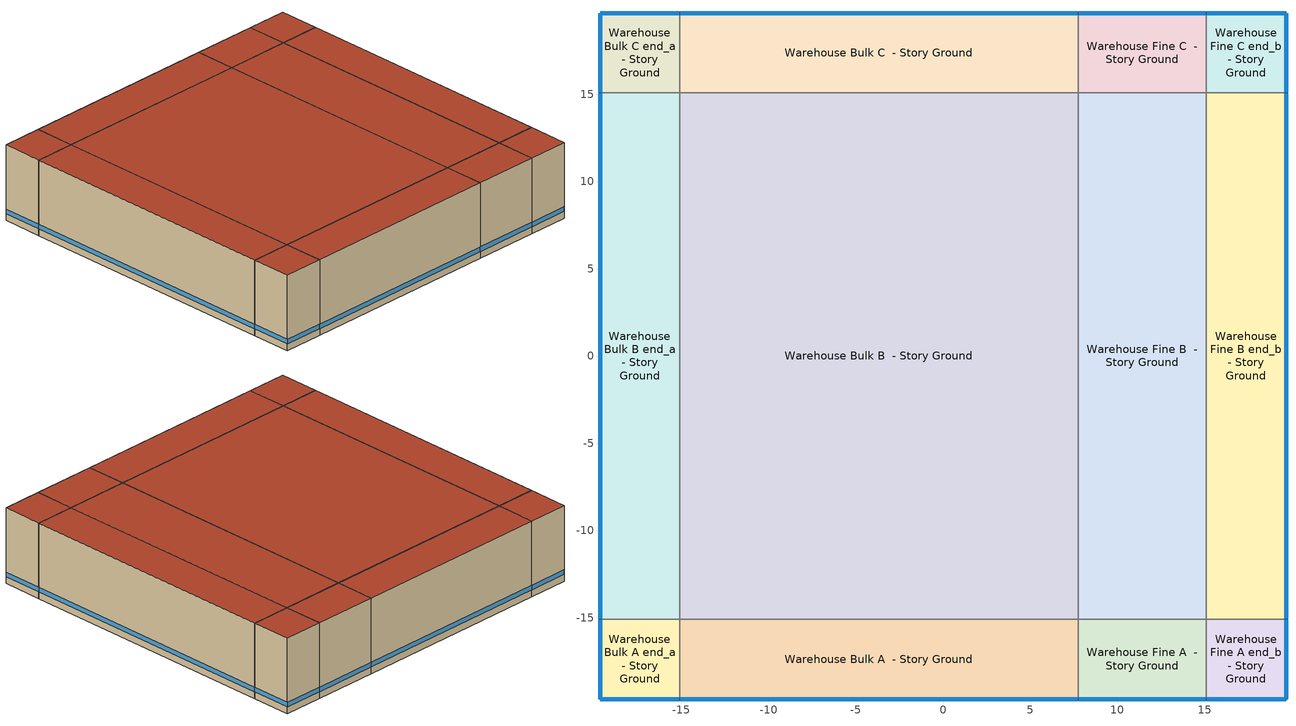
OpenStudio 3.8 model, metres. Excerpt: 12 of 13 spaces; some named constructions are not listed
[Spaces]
Warehouse Bulk A end_a - Story Ground
 floor ground (Foundation F 126 Perim 914 Area 209): -19.66,-19.66 -19.66,-15.09 -15.09,-15.09 -15.09,-19.66 z0
 wall outside: -19.66,-15.09 -19.66,-19.66 -15.09,-19.66 z0:8.53
 wall to Warehouse Bulk B end_a - Story Ground: -15.09,-15.09 -19.66,-15.09 z0:8.53
 wall to Warehouse Bulk A  - Story Ground: -15.09,-19.66 -15.09,-15.09 z0:8.53
 window (Window U-1.01 SHGC 0.74): -19.66,-15.11 -19.66,-19.64 / -19.64,-19.66 -15.11,-19.66 z0.76:1.28
 roof outside: -15.09,-19.66 -15.09,-15.09 -19.66,-15.09 -19.66,-19.66 z8.53
Warehouse Bulk B end_a - Story Ground
 floor ground (Foundation F 126 Perim 3018 Area 13797): -19.66,-15.09 -19.66,15.09 -15.09,15.09 -15.09,-15.09 z0
 wall outside: -19.66,15.09 -19.66,-15.09 z0:8.53
 wall to Warehouse Bulk C end_a - Story Ground: -15.09,15.09 -19.66,15.09 z0:8.53
 wall to Warehouse Bulk B  - Story Ground: -15.09,-15.09 -15.09,15.09 z0:8.53
 window (Window U-1.01 SHGC 0.74): -19.66,15.06 -19.66,-15.06 z0.76:1.27
 roof outside: -15.09,-15.09 -15.09,15.09 -19.66,15.09 -19.66,-15.09 z8.53
Warehouse Bulk C end_a - Story Ground
 floor ground (Foundation F 126 Perim 914 Area 209): -19.66,15.09 -19.66,19.66 -15.09,19.66 -15.09,15.09 z0
 wall outside: -15.09,19.66 -19.66,19.66 -19.66,15.09 z0:8.53
 wall to Warehouse Bulk C  - Story Ground: -15.09,15.09 -15.09,19.66 z0:8.53
 window (Window U-1.01 SHGC 0.74): -19.66,19.64 -19.66,15.11 / -15.11,19.66 -19.64,19.66 z0.76:1.28
 roof outside: -15.09,15.09 -15.09,19.66 -19.66,19.66 -19.66,15.09 z8.53
Warehouse Bulk A  - Story Ground
 floor ground (Foundation F 126 Perim 2283 Area 10439): -15.09,-19.66 -15.09,-15.09 7.74,-15.09 7.74,-19.66 z0
 wall outside: -15.09,-19.66 7.74,-19.66 z0:8.53
 wall to Warehouse Bulk B  - Story Ground: 7.74,-15.09 -15.09,-15.09 z0:8.53
 wall to Warehouse Fine A  - Story Ground: 7.74,-19.66 7.74,-15.09 z0:8.53
 window (Window U-1.01 SHGC 0.74): -15.06,-19.66 7.72,-19.66 z0.76:1.28
 roof outside: 7.74,-19.66 7.74,-15.09 -15.09,-15.09 -15.09,-19.66 z8.53
Warehouse Bulk B  - Story Ground
 floor ground (Foundation F 126 Perim 0 Area 68902): -15.09,-15.09 -15.09,15.09 7.74,15.09 7.74,-15.09 z0
 wall to Warehouse Bulk C  - Story Ground: 7.74,15.09 -15.09,15.09 z0:8.53
 wall to Warehouse Fine B  - Story Ground: 7.74,-15.09 7.74,15.09 z0:8.53
 roof outside: 7.74,-15.09 7.74,15.09 -15.09,15.09 -15.09,-15.09 z8.53
Warehouse Bulk C  - Story Ground
 floor ground (Foundation F 126 Perim 2283 Area 10439): -15.09,15.09 -15.09,19.66 7.74,19.66 7.74,15.09 z0
 wall outside: 7.74,19.66 -15.09,19.66 z0:8.53
 wall to Warehouse Fine C  - Story Ground: 7.74,15.09 7.74,19.66 z0:8.53
 window (Window U-1.01 SHGC 0.74): 7.72,19.66 -15.06,19.66 z0.76:1.28
 roof outside: 7.74,15.09 7.74,19.66 -15.09,19.66 -15.09,15.09 z8.53
Warehouse Fine A  - Story Ground
 floor ground (Foundation F 126 Perim 734 Area 3358): 7.74,-19.66 7.74,-15.09 15.09,-15.09 15.09,-19.66 z0
 wall outside: 7.74,-19.66 15.09,-19.66 z0:8.53
 wall to Warehouse Fine B  - Story Ground: 15.09,-15.09 7.74,-15.09 z0:8.53
 wall to Warehouse Fine A end_b - Story Ground: 15.09,-19.66 15.09,-15.09 z0:8.53
 window (Window U-1.01 SHGC 0.74): 7.77,-19.66 15.06,-19.66 z0.76:1.28
 roof outside: 15.09,-19.66 15.09,-15.09 7.74,-15.09 7.74,-19.66 z8.53
Warehouse Fine B  - Story Ground
 floor ground (Foundation F 126 Perim 0 Area 22163): 7.74,-15.09 7.74,15.09 15.09,15.09 15.09,-15.09 z0
 wall to Warehouse Fine C  - Story Ground: 15.09,15.09 7.74,15.09 z0:8.53
 wall to Warehouse Fine B end_b - Story Ground: 15.09,-15.09 15.09,15.09 z0:8.53
 roof outside: 15.09,-15.09 15.09,15.09 7.74,15.09 7.74,-15.09 z8.53
Warehouse Fine C  - Story Ground
 floor ground (Foundation F 126 Perim 734 Area 3358): 7.74,15.09 7.74,19.66 15.09,19.66 15.09,15.09 z0
 wall outside: 15.09,19.66 7.74,19.66 z0:8.53
 wall to Warehouse Fine C end_b - Story Ground: 15.09,15.09 15.09,19.66 z0:8.53
 window (Window U-1.01 SHGC 0.74): 15.06,19.66 7.77,19.66 z0.76:1.28
 roof outside: 15.09,15.09 15.09,19.66 7.74,19.66 7.74,15.09 z8.53
Warehouse Fine A end_b - Story Ground
 floor ground (Foundation F 126 Perim 914 Area 209): 15.09,-19.66 15.09,-15.09 19.66,-15.09 19.66,-19.66 z0
 wall outside: 15.09,-19.66 19.66,-19.66 19.66,-15.09 z0:8.53
 wall to Warehouse Fine B end_b - Story Ground: 19.66,-15.09 15.09,-15.09 z0:8.53
 window (Window U-1.01 SHGC 0.74): 15.11,-19.66 19.64,-19.66 / 19.66,-19.64 19.66,-15.11 z0.76:1.28
 roof outside: 19.66,-19.66 19.66,-15.09 15.09,-15.09 15.09,-19.66 z8.53
Warehouse Fine B end_b - Story Ground
 floor ground (Foundation F 126 Perim 3018 Area 13797): 15.09,-15.09 15.09,15.09 19.66,15.09 19.66,-15.09 z0
 wall outside: 19.66,-15.09 19.66,15.09 z0:8.53
 wall to Warehouse Fine C end_b - Story Ground: 19.66,15.09 15.09,15.09 z0:8.53
 window (Window U-1.01 SHGC 0.74): 19.66,-15.06 19.66,15.06 z0.76:1.27
 roof outside: 19.66,-15.09 19.66,15.09 15.09,15.09 15.09,-15.09 z8.53
Warehouse Fine C end_b - Story Ground
 floor ground (Foundation F 126 Perim 914 Area 209): 15.09,15.09 15.09,19.66 19.66,19.66 19.66,15.09 z0
 wall outside: 19.66,15.09 19.66,19.66 15.09,19.66 z0:8.53
 window (Window U-1.01 SHGC 0.74): 19.66,15.11 19.66,19.64 / 19.64,19.66 15.11,19.66 z0.76:1.28
 roof outside: 19.66,15.09 19.66,19.66 15.09,19.66 15.09,15.09 z8.53
[SizingPeriod:DesignDay] Daily Dry-Bulb Temperature Range {deltaC}=6.6; Barometric Pressure {Pa}=101289; Wind Speed {m/s}=4.6; Wind Direction {deg}=120; Rain Indicator=No; Snow Indicator=No; Day of Month=21; Day Type=SummerDesignDay; Daylight Saving Time Indicator=No; Humidity Condition Type=Wetbulb; Dry-Bulb Temperature Range Modifier Type=DefaultMultipliers; Solar Model Indicator=ASHRAETau
Name | Maximum Dry-Bulb Temperature {C} | Month | Wetbulb or DewPoint at Maximum Dry-Bulb {C} | ASHRAE Clear Sky Optical Depth for Beam Irradiance | ASHRAE Clear Sky Optical Depth for Diffuse Irradiance
Opa Locka October .4% Condns DB=>MCWB 1 | 32.5 | 10 | 25.2 | 0.406 | 2.529
Opa Locka September .4% Condns DB=>MCWB 1 | 33 | 9 | 25.5 | 0.401 | 2.5
[Sizing:Zone] Zone Cooling Design Supply Air Temperature Input Method=SupplyAirTemperature; Zone Cooling Design Supply Air Temperature Difference {deltaC}=11.11; Zone Heating Design Supply Air Temperature Input Method=SupplyAirTemperature; Zone Heating Design Supply Air Temperature Difference {deltaC}=11.11; Zone Heating Design Supply Air Humidity Ratio {kg-H2O/kg-air}=0.008; Cooling Design Air Flow Method=DesignDay; Heating Design Air Flow Method=DesignDay; Account for Dedicated Outdoor Air System=No; Dedicated Outdoor Air System Control Strategy=NeutralSupplyAir; Dedicated Outdoor Air Low Setpoint Temperature for Design {C}=autosize; Dedicated Outdoor Air High Setpoint Temperature for Design {C}=autosize; Zone Load Sizing Method=Sensible Load Only No Latent Load; Zone Latent Cooling Design Supply Air Humidity Ratio Input Method=HumidityRatioDifference; Zone Cooling Design Supply Air Humidity Ratio Difference {kgWater/kgDryAir}=0.005; Zone Latent Heating Design Supply Air Humidity Ratio Input Method=HumidityRatioDifference; Zone Humidification Design Supply Air Humidity Ratio Difference {kgWater/kgDryAir}=0.005
Name | Zone Cooling Design Supply Air Temperature {C} | Zone Heating Design Supply Air Temperature {C} | Zone Cooling Design Supply Air Humidity Ratio {kg-H2O/kg-air}
Zone Warehouse Bulk A end_a - Story Ground; Zone Warehouse Bulk B end_a - Story Ground; Zone Warehouse Bulk C end_a - Story Ground; Zone Warehouse Bulk A  - Story Ground; Zone Warehouse Bulk B  - Story Ground; Zone Warehouse Bulk C  - Story Ground | 14 | 40 | 0.0085
Zone Warehouse Fine A  - Story Ground; Zone Warehouse Fine B  - Story Ground; Zone Warehouse Fine C  - Story Ground; Zone Warehouse Fine A end_b - Story Ground; Zone Warehouse Fine B end_b - Story Ground; Zone Warehouse Fine C end_b - Story Ground; Zone Warehouse Office  - Story Ground | 13.8889 | 50 | 0.008
[Zone equipment]
Zone Warehouse Bulk A end_a - Story Ground: Zone Warehouse Bulk A end_a - Story Ground Electric Baseboard
Zone Warehouse Bulk B end_a - Story Ground: Zone Warehouse Bulk B end_a - Story Ground Electric Baseboard
Zone Warehouse Bulk C end_a - Story Ground: Zone Warehouse Bulk C end_a - Story Ground Electric Baseboard
Zone Warehouse Bulk A  - Story Ground: Zone Warehouse Bulk A  - Story Ground Electric Baseboard
Zone Warehouse Bulk B  - Story Ground: Zone Warehouse Bulk B  - Story Ground Electric Baseboard
Zone Warehouse Bulk C  - Story Ground: Zone Warehouse Bulk C  - Story Ground Electric Baseboard
Zone Warehouse Fine A  - Story Ground: Zone Warehouse Fine A  - Story Ground PTHP
Zone Warehouse Fine B  - Story Ground: Zone Warehouse Fine B  - Story Ground PTHP
Zone Warehouse Fine C  - Story Ground: Zone Warehouse Fine C  - Story Ground PTHP
Zone Warehouse Fine A end_b - Story Ground: Zone Warehouse Fine A end_b - Story Ground PTHP
Zone Warehouse Fine B end_b - Story Ground: Zone Warehouse Fine B end_b - Story Ground PTHP
Zone Warehouse Fine C end_b - Story Ground: Zone Warehouse Fine C end_b - Story Ground PTHP
Zone Warehouse Office  - Story Ground: Zone Warehouse Office  - Story Ground PTHP
[Fan:OnOff] Availability Schedule=Always On Discrete; Fan Total Efficiency=0.1595; Pressure Rise {Pa}=331.288; Motor Efficiency=0.29; Motor In Airstream Fraction=1
Name | Maximum Flow Rate {m3/s} | Fan Power Ratio Function of Speed Ratio Curve | Fan Efficiency Ratio Function of Speed Ratio Curve
Zone Warehouse Fine A  - Story Ground PTHP Fan | 0.289307 | Fan On Off Power Curve | Fan On Off Efficiency Curve
Zone Warehouse Fine A end_b - Story Ground PTHP Fan | 0.1615 | Fan On Off Power Curve 1 | Fan On Off Efficiency Curve 1
Zone Warehouse Fine B  - Story Ground PTHP Fan | 1.02714 | Fan On Off Power Curve 2 | Fan On Off Efficiency Curve 2
Zone Warehouse Fine B end_b - Story Ground PTHP Fan | 0.529058 | Fan On Off Power Curve 3 | Fan On Off Efficiency Curve 3
Zone Warehouse Fine C  - Story Ground PTHP Fan | 0.278764 | Fan On Off Power Curve 4 | Fan On Off Efficiency Curve 4
Zone Warehouse Fine C end_b - Story Ground PTHP Fan | 0.158388 | Fan On Off Power Curve 5 | Fan On Off Efficiency Curve 5
Zone Warehouse Office  - Story Ground PTHP Fan | 0.847181 | Fan On Off Power Curve 6 | Fan On Off Efficiency Curve 6
[Coil:Heating:DX:SingleSpeed] Availability Schedule=Always On Discrete; Rated Supply Fan Power Per Volume Flow Rate 2017 {W/(m3/s)}=773.3; Rated Supply Fan Power Per Volume Flow Rate 2023 {W/(m3/s)}=934.4; Total Heating Capacity Function of Temperature Curve=DXHEAT-NECB2011-REF-CAPFT; Total Heating Capacity Function of Flow Fraction Curve=DXHEAT-NECB2011-REF-CAPFFLOW; Energy Input Ratio Function of Temperature Curve=DXHEAT-NECB2011-REF-EIRFT; Energy Input Ratio Function of Flow Fraction Curve=DXHEAT-NECB2011-REF-EIRFFLOW; Part Load Fraction Correlation Curve=DXHEAT-NECB2011-REF-PLFFPLR; Defrost Strategy=ReverseCycle; Defrost Control=OnDemand; Defrost Time Period Fraction=0.166667; Resistive Defrost Heater Capacity {W}=2000
Name | Rated Total Heating Capacity {W} | Rated COP {W/W} | Rated Air Flow Rate {m3/s} | Defrost Energy Input Ratio Function of Temperature Curve
Zone Warehouse Fine A  - Story Ground PTHP Htg Coil 18 Clg kBtu/hr 2.5COPH 20 Clg kBtu/hr 2.8COPH | 5917.03 | 2.99239 | 0.289307 | Zone Warehouse Fine A  - Story Ground PTHP Htg Coil Defrost EIR Func of Temp Curve
Zone Warehouse Fine A end_b - Story Ground PTHP Htg Coil 12 Clg kBtu/hr 2.6COPH 13 Clg kBtu/hr 2.9COPH | 3390.99 | 3.05097 | 0.1615 | Zone Warehouse Fine A end_b - Story Ground PTHP Htg Coil Defrost EIR Func of Temp Curve
Zone Warehouse Fine B  - Story Ground PTHP Htg Coil 57 Clg kBtu/hr 2.5COPH 64 Clg kBtu/hr 2.8COPH | 21714.7 | 3.01083 | 1.02714 | Zone Warehouse Fine B  - Story Ground PTHP Htg Coil Defrost EIR Func of Temp Curve
Zone Warehouse Fine B end_b - Story Ground PTHP Htg Coil 41 Clg kBtu/hr 2.5COPH 44 Clg kBtu/hr 2.8COPH | 11810.7 | 3.00233 | 0.529058 | Zone Warehouse Fine B end_b - Story Ground PTHP Htg Coil Defrost EIR Func of Temp Curve
Zone Warehouse Fine C  - Story Ground PTHP Htg Coil 16 Clg kBtu/hr 2.5COPH 18 Clg kBtu/hr 2.8COPH | 5637.74 | 2.99168 | 0.278764 | Zone Warehouse Fine C  - Story Ground PTHP Htg Coil Defrost EIR Func of Temp Curve
Zone Warehouse Fine C end_b - Story Ground PTHP Htg Coil 11 Clg kBtu/hr 2.6COPH 12 Clg kBtu/hr 2.9COPH | 3285.62 | 3.07354 | 0.158388 | Zone Warehouse Fine C end_b - Story Ground PTHP Htg Coil Defrost EIR Func of Temp Curve
Zone Warehouse Office  - Story Ground PTHP Htg Coil 46 Clg kBtu/hr 2.5COPH 56 Clg kBtu/hr 2.8COPH | 14289.5 | 3.00762 | 0.847181 | Zone Warehouse Office  - Story Ground PTHP Htg Coil Defrost EIR Func of Temp Curve
[Coil:Cooling:DX:SingleSpeed] Availability Schedule=Always On Discrete; Rated Evaporator Fan Power Per Volume Flow Rate 2017 {W/(m3/s)}=773.3; Rated Evaporator Fan Power Per Volume Flow Rate 2023 {W/(m3/s)}=934.4; Total Cooling Capacity Function of Temperature Curve=HPACCoolCapFT; Total Cooling Capacity Function of Flow Fraction Curve=HPACCoolCapFFF; Energy Input Ratio Function of Temperature Curve=HPACCOOLEIRFT; Energy Input Ratio Function of Flow Fraction Curve=HPACCOOLEIRFFF; Part Load Fraction Correlation Curve=HPACCOOLPLFFPLR; Minimum Outdoor Dry-Bulb Temperature for Compressor Operation {C}=-25; Nominal Time for Condensate Removal to Begin {s}=0; Ratio of Initial Moisture Evaporation Rate and Steady State Latent Capacity=0; Maximum Cycling Rate {cycles/hr}=0; Latent Capacity Time Constant {s}=0; Condenser Type=AirCooled; Evaporative Condenser Effectiveness=0.9; Evaporative Condenser Air Flow Rate {m3/s}=autosize; Evaporative Condenser Pump Rated Power Consumption {W}=autosize; Crankcase Heater Capacity {W}=0; Maximum Outdoor Dry-Bulb Temperature for Crankcase Heater Operation {C}=10; Basin Heater Capacity {W/K}=0; Basin Heater Setpoint Temperature {C}=2
Name | Rated Total Cooling Capacity {W} | Rated Sensible Heat Ratio | Rated COP {W/W} | Rated Air Flow Rate {m3/s}
Zone Warehouse Fine A  - Story Ground PTHP Clg Coil 18kBtu/hr 7.6EER 20kBtu/hr 9.1EER | 5917.03 | 0.767568 | 3.16789 | 0.289307
Zone Warehouse Fine A end_b - Story Ground PTHP Clg Coil 12kBtu/hr 8.1EER 13kBtu/hr 9.6EER | 3390.99 | 0.757853 | 3.32539 | 0.1615
Zone Warehouse Fine B  - Story Ground PTHP Clg Coil 57kBtu/hr 7.6EER 64kBtu/hr 9.1EER | 21714.7 | 0.754878 | 3.16789 | 1.02714
Zone Warehouse Fine B end_b - Story Ground PTHP Clg Coil 41kBtu/hr 7.6EER 44kBtu/hr 9.1EER | 11810.7 | 0.735621 | 3.16789 | 0.529058
Zone Warehouse Fine C  - Story Ground PTHP Clg Coil 16kBtu/hr 7.6EER 18kBtu/hr 9.1EER | 5637.74 | 0.771929 | 3.16789 | 0.278764
Zone Warehouse Fine C end_b - Story Ground PTHP Clg Coil 11kBtu/hr 8.2EER 12kBtu/hr 9.8EER | 3285.62 | 0.762385 | 3.38417 | 0.158388
Zone Warehouse Office  - Story Ground PTHP Clg Coil 46kBtu/hr 7.6EER 56kBtu/hr 9.1EER | 14289.5 | 0.800821 | 3.16789 | 0.847181
[Coil:Heating:Electric] Availability Schedule=Always On Discrete; Efficiency=1
Name | Nominal Capacity {W}
Zone Warehouse Fine A  - Story Ground PTHP Supplemental Htg Coil | 1791.86
Zone Warehouse Fine A end_b - Story Ground PTHP Supplemental Htg Coil | 1807.55
Zone Warehouse Fine B  - Story Ground PTHP Supplemental Htg Coil | 3913.11
Zone Warehouse Fine B end_b - Story Ground PTHP Supplemental Htg Coil | 6834.45
Zone Warehouse Fine C  - Story Ground PTHP Supplemental Htg Coil | 1790.56
Zone Warehouse Fine C end_b - Story Ground PTHP Supplemental Htg Coil | 1806.84
Zone Warehouse Office  - Story Ground PTHP Supplemental Htg Coil | 8321.33
[ZoneHVAC:PackagedTerminalHeatPump] Availability Schedule=Always On Discrete; No Load Supply Air Flow Rate Control Set To Low Speed=Yes; Maximum Supply Air Temperature from Supplemental Heater {C}=50; Fan Placement=DrawThrough; Supply Air Fan Operating Mode Schedule=Always Off Discrete
Name | Supply Air Flow Rate During Cooling Operation {m3/s} | Supply Air Flow Rate During Heating Operation {m3/s} | Supply Air Flow Rate When No Cooling or Heating is Needed {m3/s} | Outdoor Air Flow Rate During Cooling Operation {m3/s} | Outdoor Air Flow Rate During Heating Operation {m3/s} | Outdoor Air Flow Rate When No Cooling or Heating is Needed {m3/s} | Supply Air Fan | Heating Coil | Cooling Coil | Supplemental Heating Coil
Zone Warehouse Fine A  - Story Ground PTHP | 0.289307 | 0.289307 | 0.289307 | 0.00852873 | 0.00852873 | 0.00852873 | Zone Warehouse Fine A  - Story Ground PTHP Fan | Zone Warehouse Fine A  - Story Ground PTHP Htg Coil 18 Clg kBtu/hr 2.5COPH 20 Clg kBtu/hr 2.8COPH | Zone Warehouse Fine A  - Story Ground PTHP Clg Coil 18kBtu/hr 7.6EER 20kBtu/hr 9.1EER | Zone Warehouse Fine A  - Story Ground PTHP Supplemental Htg Coil
Zone Warehouse Fine A end_b - Story Ground PTHP | 0.1615 | 0.1615 | 0.1615 | 0.00530941 | 0.00530941 | 0.00530941 | Zone Warehouse Fine A end_b - Story Ground PTHP Fan | Zone Warehouse Fine A end_b - Story Ground PTHP Htg Coil 12 Clg kBtu/hr 2.6COPH 13 Clg kBtu/hr 2.9COPH | Zone Warehouse Fine A end_b - Story Ground PTHP Clg Coil 12kBtu/hr 8.1EER 13kBtu/hr 9.6EER | Zone Warehouse Fine A end_b - Story Ground PTHP Supplemental Htg Coil
Zone Warehouse Fine B  - Story Ground PTHP | 1.02714 | 1.02714 | 1.02714 | 0.0562929 | 0.0562929 | 0.0562929 | Zone Warehouse Fine B  - Story Ground PTHP Fan | Zone Warehouse Fine B  - Story Ground PTHP Htg Coil 57 Clg kBtu/hr 2.5COPH 64 Clg kBtu/hr 2.8COPH | Zone Warehouse Fine B  - Story Ground PTHP Clg Coil 57kBtu/hr 7.6EER 64kBtu/hr 9.1EER | Zone Warehouse Fine B  - Story Ground PTHP Supplemental Htg Coil
Zone Warehouse Fine B end_b - Story Ground PTHP | 0.529058 | 0.529058 | 0.529058 | 0.0350442 | 0.0350442 | 0.0350442 | Zone Warehouse Fine B end_b - Story Ground PTHP Fan | Zone Warehouse Fine B end_b - Story Ground PTHP Htg Coil 41 Clg kBtu/hr 2.5COPH 44 Clg kBtu/hr 2.8COPH | Zone Warehouse Fine B end_b - Story Ground PTHP Clg Coil 41kBtu/hr 7.6EER 44kBtu/hr 9.1EER | Zone Warehouse Fine B end_b - Story Ground PTHP Supplemental Htg Coil
Zone Warehouse Fine C  - Story Ground PTHP | 0.278764 | 0.278764 | 0.278764 | 0.00852873 | 0.00852873 | 0.00852873 | Zone Warehouse Fine C  - Story Ground PTHP Fan | Zone Warehouse Fine C  - Story Ground PTHP Htg Coil 16 Clg kBtu/hr 2.5COPH 18 Clg kBtu/hr 2.8COPH | Zone Warehouse Fine C  - Story Ground PTHP Clg Coil 16kBtu/hr 7.6EER 18kBtu/hr 9.1EER | Zone Warehouse Fine C  - Story Ground PTHP Supplemental Htg Coil
Zone Warehouse Fine C end_b - Story Ground PTHP | 0.158388 | 0.158388 | 0.158388 | 0.00530941 | 0.00530941 | 0.00530941 | Zone Warehouse Fine C end_b - Story Ground PTHP Fan | Zone Warehouse Fine C end_b - Story Ground PTHP Htg Coil 11 Clg kBtu/hr 2.6COPH 12 Clg kBtu/hr 2.9COPH | Zone Warehouse Fine C end_b - Story Ground PTHP Clg Coil 11kBtu/hr 8.2EER 12kBtu/hr 9.8EER | Zone Warehouse Fine C end_b - Story Ground PTHP Supplemental Htg Coil
Zone Warehouse Office  - Story Ground PTHP | 0.847181 | 0.847181 | 0.847181 | 0.015864 | 0.015864 | 0.015864 | Zone Warehouse Office  - Story Ground PTHP Fan | Zone Warehouse Office  - Story Ground PTHP Htg Coil 46 Clg kBtu/hr 2.5COPH 56 Clg kBtu/hr 2.8COPH | Zone Warehouse Office  - Story Ground PTHP Clg Coil 46kBtu/hr 7.6EER 56kBtu/hr 9.1EER | Zone Warehouse Office  - Story Ground PTHP Supplemental Htg Coil
[ZoneHVAC:Baseboard:Convective:Electric] Availability Schedule=Always On Discrete; Efficiency=1
Name | Nominal Capacity {W}
Zone Warehouse Bulk A  - Story Ground Electric Baseboard | 4369.17
Zone Warehouse Bulk A end_a - Story Ground Electric Baseboard | 1649.23
Zone Warehouse Bulk B  - Story Ground Electric Baseboard | 6097.89
Zone Warehouse Bulk B end_a - Story Ground Electric Baseboard | 5779.01
Zone Warehouse Bulk C  - Story Ground Electric Baseboard | 4365.65
Zone Warehouse Bulk C end_a - Story Ground Electric Baseboard | 1648.56
[Schedule:Ruleset]
Name | Default Day Schedule | Summer Design Day Schedule | Winter Design Day Schedule
Warehouse Activity | Warehouse Activity Default | Warehouse Activity Summer Design Day | Warehouse Activity Winter Design Day
Warehouse BLDG_LIGHT_STORAGE_SCH | Warehouse BLDG_LIGHT_STORAGE_SCH Default | Warehouse BLDG_LIGHT_STORAGE_SCH Summer Design Day | Warehouse BLDG_LIGHT_STORAGE_SCH Winter Design Day
Warehouse Bldg Equip | Warehouse Bldg Equip Default | Warehouse Bldg Equip Summer Design Day | Warehouse Bldg Equip Winter Design Day
Clothing Schedule | Clothing Schedule Default Winter Clothes
Warehouse BLDG_LIGHT_OFFICE_SCH | Warehouse BLDG_LIGHT_OFFICE_SCH Default | Warehouse BLDG_LIGHT_OFFICE_SCH Summer Design Day | Warehouse BLDG_LIGHT_OFFICE_SCH Winter Design Day
Warehouse Office_Plug_SCH | Warehouse Office_Plug_SCH Default | Warehouse Office_Plug_SCH Summer Design Day | Warehouse Office_Plug_SCH Winter Design Day
[Schedule:Day]
Warehouse Bldg Occ WntrDsn|Wknd Day: Average, 8, 45, 0, 24, 0, 0
Warehouse Activity Default; autogen Warehouse Activity 0_day_sch: Average, 24, 0, 120
Warehouse Activity Winter Design Day; Warehouse Activity Summer Design Day: 24, 0, 120
Warehouse BLDG_LIGHT_STORAGE_SCH Default: Average, 8, 45, 0.1, 24, 0, 0.1
Warehouse BLDG_LIGHT_STORAGE_SCH Summer Design Day; Always On Default; Clothing Schedule Default Winter Clothes; Warehouse BLDG_LIGHT_OFFICE_SCH Summer Design Day; Warehouse Office_Plug_SCH Summer Design Day: 24, 0, 1
Warehouse BLDG_LIGHT_STORAGE_SCH Wkdy Day: Average, 0, 15, 0.475, 0, 30, 0.35, 0, 45, 0.225, 1, 0, 0.1, 7, 0, 0.1, 7, 15, 0.225, 7, 30, 0.35, 7, 45, 0.475, 8, 0, 0.6, 8, 15, 0.6375, 8, 30, 0.675, 8, 45, 0.7125, 9, 0, 0.75, 9, 15, 0.775, 9, 30, 0.8, 9, 45, 0.825, 10, 0, 0.85, 22, 0, 0.85, 22, 15, 0.825, 22, 30, 0.8, 22, 45, 0.775, 23, 0, 0.75, 23, 15, 0.7125, 23, 30, 0.675, 23, 45, 0.6375, 24, 0, 0.6
Warehouse BLDG_LIGHT_STORAGE_SCH Winter Design Day; Work Efficiency Schedule Default; Warehouse BLDG_LIGHT_OFFICE_SCH Winter Design Day; Warehouse Office_Plug_SCH Winter Design Day: 24, 0, 0
Warehouse Bldg Equip Default: Average, 8, 30, 0.25, 23, 30, 1, 24, 0, 0.25
Warehouse Bldg Equip Summer Design Day; Warehouse Bldg Equip Winter Design Day: 8, 0, 0.25, 17, 0, 1, 24, 0, 0.25
Warehouse Bldg Equip Wknd|Hol Day: Average, 8, 45, 0.25, 24, 0, 0.25
Clothing Schedule Summer Clothes: 24, 0, 0.5
Air Velocity Schedule Default: 24, 0, 0.2
Warehouse BLDG_LIGHT_OFFICE_SCH Default: Average, 8, 45, 0.18, 24, 0, 0.18
Warehouse BLDG_LIGHT_OFFICE_SCH Wkdy Day: Average, 0, 15, 0.436345, 0, 30, 0.350897, 0, 45, 0.265448, 1, 0, 0.18, 6, 0, 0.18, 6, 15, 0.184186, 6, 30, 0.188371, 6, 45, 0.192556, 7, 0, 0.196742, 7, 15, 0.237373, 7, 30, 0.278005, 7, 45, 0.318636, 8, 0, 0.359268, 8, 15, 0.434115, 8, 30, 0.508963, 8, 45, 0.583811, 9, 0, 0.658658, 15, 0, 0.658658, 15, 15, 0.639412, 15, 30, 0.620165, 15, 45, 0.600919, 16, 0, 0.581672, 16, 15, 0.600919, 16, 30, 0.620165, 16, 45, 0.639412, 17, 0, 0.658658, 23, 0, 0.658658, 23, 15, 0.624442, 23, 30, 0.590226, 23, 45, 0.55601, 24, 0, 0.521794
Warehouse Office_Plug_SCH Default: Average, 8, 45, 0.25545, 24, 0, 0.25545
Warehouse Office_Plug_SCH Wkdy Day: Average, 0, 15, 0.427371, 0, 30, 0.370064, 0, 45, 0.312757, 1, 0, 0.25545, 6, 0, 0.25545, 6, 15, 0.264289, 6, 30, 0.273128, 6, 45, 0.281967, 7, 0, 0.290807, 7, 15, 0.339274, 7, 30, 0.387742, 7, 45, 0.43621, 8, 0, 0.484677, 8, 15, 0.605847, 8, 30, 0.727016, 8, 45, 0.848186, 9, 0, 0.969355, 23, 0, 0.969355, 23, 15, 0.848186, 23, 30, 0.727016, 23, 45, 0.605847, 24, 0, 0.484677
Warehouse HtgSetp Sat Day: Average, 2, 45, 21.1, 14, 45, 15.6, 24, 0, 21.1
Warehouse HtgSetp Sun Day: Average, 8, 45, 15.6, 24, 0, 15.6
Warehouse Cooling Setpoint Sat Day: Average, 0, 45, 24, 16, 45, 27.3333, 24, 0, 24
Warehouse Cooling Setpoint Wkdy|SmrDsn Day: Average, 6, 30, 27.3333, 23, 30, 24, 24, 0, 27.3333
Building Hours of Operation NonResidential Sunday; Building Hours of Operation NonResidential Sunday 1: 8, 45, 0, 16, 0, 1, 24, 0, 0
autogen Warehouse ClgSetp BulkStorage 0_day_sch: Average, 24, 0, 50
autogen Warehouse ClgSetp FineStorage 0_day_sch: Average, 24, 0, 26.7
autogen Warehouse HtgSetp BulkStorage 0_day_sch; autogen Warehouse HtgSetp FineStorage 0_day_sch: Average, 24, 0, 16.1111
Infiltration HVAC Off Schedule Schedule Day 0 1: 8, 45, 1, 16, 0, 0, 24, 0, 1
[Schedule:Rule] Rule Order=0
Schedule Rule 2: Schedule Ruleset=Warehouse BLDG_LIGHT_STORAGE_SCH; Day Schedule=Warehouse BLDG_LIGHT_STORAGE_SCH Wkdy Day; Apply Monday=Yes; Apply Tuesday=Yes; Apply Wednesday=Yes; Apply Thursday=Yes; Apply Friday=Yes; Date Specification Type=DateRange; Start Month=1; Start Day=1; End Month=12; End Day=31
Schedule Rule 4: Schedule Ruleset=Warehouse Bldg Equip; Day Schedule=Warehouse Bldg Equip Wknd|Hol Day; Date Specification Type=DateRange; Start Month=1; Start Day=1; End Month=12; End Day=31; Apply Sunday=Yes; Apply Saturday=Yes
Schedule Rule 5: Schedule Ruleset=Clothing Schedule; Day Schedule=Clothing Schedule Summer Clothes; Date Specification Type=DateRange; Start Month=5; Start Day=1; End Month=9; End Day=30
Schedule Rule 6: Schedule Ruleset=Warehouse BLDG_LIGHT_OFFICE_SCH; Day Schedule=Warehouse BLDG_LIGHT_OFFICE_SCH Wkdy Day; Apply Monday=Yes; Apply Tuesday=Yes; Apply Wednesday=Yes; Apply Thursday=Yes; Apply Friday=Yes; Date Specification Type=DateRange; Start Month=1; Start Day=1; End Month=12; End Day=31
Schedule Rule 7: Schedule Ruleset=Warehouse Office_Plug_SCH; Day Schedule=Warehouse Office_Plug_SCH Wkdy Day; Apply Monday=Yes; Apply Tuesday=Yes; Apply Wednesday=Yes; Apply Thursday=Yes; Apply Friday=Yes; Date Specification Type=DateRange; Start Month=1; Start Day=1; End Month=12; End Day=31
autogen Warehouse Activity 0: Schedule Ruleset=Warehouse Activity; Day Schedule=autogen Warehouse Activity 0_day_sch; Apply Monday=Yes; Apply Tuesday=Yes; Apply Wednesday=Yes; Apply Thursday=Yes; Apply Friday=Yes; Date Specification Type=SpecificDates; Apply Sunday=Yes; Apply Saturday=Yes; Specific Month 1=1; Specific Day 1=6; Specific Month 2=1; Specific Day 2=7; Specific Month 3=1; Specific Day 3=13; Specific Month 4=1; Specific Day 4=14; Specific Month 5=1; Specific Day 5=20; Specific Month 6=1; Specific Day 6=21; Specific Month 7=1; Specific Day 7=27; Specific Month 8=1; Specific Day 8=28; Specific Month 9=2; Specific Day 9=3; Specific Month 10=2; Specific Day 10=4; Specific Month 11=2; Specific Day 11=10; Specific Month 12=2; Specific Day 12=11; Specific Month 13=2; Specific Day 13=17; Specific Month 14=2; Specific Day 14=18; Specific Month 15=2; Specific Day 15=24; Specific Month 16=2; Specific Day 16=25; Specific Month 17=3; Specific Day 17=3; Specific Month 18=3; Specific Day 18=4; Specific Month 19=3; Specific Day 19=10; Specific Month 20=3; Specific Day 20=11; Specific Month 21=3; Specific Day 21=17; Specific Month 22=3; Specific Day 22=18; Specific Month 23=3; Specific Day 23=24; Specific Month 24=3; Specific Day 24=25; Specific Month 25=3; Specific Day 25=31; Specific Month 26=4; Specific Day 26=1; Specific Month 27=4; Specific Day 27=7; Specific Month 28=4; Specific Day 28=8; Specific Month 29=4; Specific Day 29=14; Specific Month 30=4; Specific Day 30=15; Specific Month 31=4; Specific Day 31=21; Specific Month 32=4; Specific Day 32=22; Specific Month 33=4; Specific Day 33=28; Specific Month 34=4; Specific Day 34=29; Specific Month 35=5; Specific Day 35=5; Specific Month 36=5; Specific Day 36=6; Specific Month 37=5; Specific Day 37=12; Specific Month 38=5; Specific Day 38=13; Specific Month 39=5; Specific Day 39=19; Specific Month 40=5; Specific Day 40=20; Specific Month 41=5; Specific Day 41=26; Specific Month 42=5; Specific Day 42=27; Specific Month 43=6; Specific Day 43=2; Specific Month 44=6; Specific Day 44=3; Specific Month 45=6; Specific Day 45=9; Specific Month 46=6; Specific Day 46=10; Specific Month 47=6; Specific Day 47=16; Specific Month 48=6; Specific Day 48=17; Specific Month 49=6; Specific Day 49=23; Specific Month 50=6; Specific Day 50=24; Specific Month 51=6; Specific Day 51=30; Specific Month 52=7; Specific Day 52=1; Specific Month 53=7; Specific Day 53=7; Specific Month 54=7; Specific Day 54=8; Specific Month 55=7; Specific Day 55=14; Specific Month 56=7; Specific Day 56=15; Specific Month 57=7; Specific Day 57=21; Specific Month 58=7; Specific Day 58=22; Specific Month 59=7; Specific Day 59=28; Specific Month 60=7; Specific Day 60=29; Specific Month 61=8; Specific Day 61=4; Specific Month 62=8; Specific Day 62=5; Specific Month 63=8; Specific Day 63=11; Specific Month 64=8; Specific Day 64=12; Specific Month 65=8; Specific Day 65=18; Specific Month 66=8; Specific Day 66=19; Specific Month 67=8; Specific Day 67=25; Specific Month 68=8; Specific Day 68=26; Specific Month 69=9; Specific Day 69=1; Specific Month 70=9; Specific Day 70=2; Specific Month 71=9; Specific Day 71=8; Specific Month 72=9; Specific Day 72=9; Specific Month 73=9; Specific Day 73=15; Specific Month 74=9; Specific Day 74=16; Specific Month 75=9; Specific Day 75=22; Specific Month 76=9; Specific Day 76=23; Specific Month 77=9; Specific Day 77=29; Specific Month 78=9; Specific Day 78=30; Specific Month 79=10; Specific Day 79=6; Specific Month 80=10; Specific Day 80=7; Specific Month 81=10; Specific Day 81=13; Specific Month 82=10; Specific Day 82=14; Specific Month 83=10; Specific Day 83=20; Specific Month 84=10; Specific Day 84=21; Specific Month 85=10; Specific Day 85=27; Specific Month 86=10; Specific Day 86=28; Specific Month 87=11; Specific Day 87=3; Specific Month 88=11; Specific Day 88=4; Specific Month 89=11; Specific Day 89=10; Specific Month 90=11; Specific Day 90=11; Specific Month 91=11; Specific Day 91=17; Specific Month 92=11; Specific Day 92=18; Specific Month 93=11; Specific Day 93=24; Specific Month 94=11; Specific Day 94=25; Specific Month 95=12; Specific Day 95=1; Specific Month 96=12; Specific Day 96=2; Specific Month 97=12; Specific Day 97=8; Specific Month 98=12; Specific Day 98=9; Specific Month 99=12; Specific Day 99=15; Specific Month 100=12; Specific Day 100=16; Specific Month 101=12; Specific Day 101=22; Specific Month 102=12; Specific Day 102=23; Specific Month 103=12; Specific Day 103=29; Specific Month 104=12; Specific Day 104=30
[Schedule:Constant]
Name | Value
Always On Discrete | 1
Always Off Discrete | 0
[Curve:Exponent] Coefficient1 Constant=1; Coefficient2 Constant=0; Coefficient3 Constant=0; Minimum Value of x=0; Maximum Value of x=1
Fan On Off Power Curve; Fan On Off Power Curve 1; Fan On Off Power Curve 2; Fan On Off Power Curve 3; Fan On Off Power Curve 4; Fan On Off Power Curve 5; Fan On Off Power Curve 6
[Curve:Cubic]
Name | Coefficient1 Constant | Coefficient2 x | Coefficient3 x**2 | Coefficient4 x**3 | Minimum Value of x | Maximum Value of x
Fan On Off Efficiency Curve; Fan On Off Efficiency Curve 1; Fan On Off Efficiency Curve 2; Fan On Off Efficiency Curve 3; Fan On Off Efficiency Curve 4; Fan On Off Efficiency Curve 5; Fan On Off Efficiency Curve 6 | 1 | 0 | 0 | 0 | 0 | 1
DXHEAT-NECB2011-REF-CAPFT | 0.729 | 0.0319 | 0.000136 | -8.75e-06 | -20 | 20
DXHEAT-NECB2011-REF-CAPFFLOW | 0.84 | 0.16 | 0 | 0 | 0.5 | 1.5
DXHEAT-NECB2011-REF-EIRFT | 1.2183 | -0.03612 | 0.00142 | -2.68e-05 | -20 | 20
DXHEAT-NECB2011-REF-PLFFPLR | 0.3696 | 2.3362 | -2.9577 | 1.2596 | 0.7 | 1
[Curve:Biquadratic] Minimum Value of x=12.77778; Maximum Value of x=23.88889; Minimum Value of y=21.11111; Maximum Value of y=46.11111
Name | Coefficient1 Constant | Coefficient2 x | Coefficient3 x**2 | Coefficient4 y | Coefficient5 y**2 | Coefficient6 x*y
Zone Warehouse Fine A  - Story Ground PTHP Htg Coil Defrost EIR Func of Temp Curve; Zone Warehouse Fine A end_b - Story Ground PTHP Htg Coil Defrost EIR Func of Temp Curve; Zone Warehouse Fine B  - Story Ground PTHP Htg Coil Defrost EIR Func of Temp Curve; Zone Warehouse Fine B end_b - Story Ground PTHP Htg Coil Defrost EIR Func of Temp Curve; Zone Warehouse Fine C  - Story Ground PTHP Htg Coil Defrost EIR Func of Temp Curve; Zone Warehouse Fine C end_b - Story Ground PTHP Htg Coil Defrost EIR Func of Temp Curve; Zone Warehouse Office  - Story Ground PTHP Htg Coil Defrost EIR Func of Temp Curve; HPACCOOLEIRFT | 0.297145 | 0.0430933 | -0.000748766 | 0.00597727 | 0.000482112 | -0.000956448
HPACCoolCapFT | 0.766956 | 0.0107756 | -4.14703e-05 | 0.00134961 | -0.000261144 | 0.000457488
[Curve:Quadratic]
Name | Coefficient1 Constant | Coefficient2 x | Coefficient3 x**2 | Minimum Value of x | Maximum Value of x
DXHEAT-NECB2011-REF-EIRFFLOW | 1.3824 | -0.4336 | 0.0512 | 0 | 1
HPACCoolCapFFF | 0.8 | 0.2 | 0 | 0.5 | 1.5
HPACCOOLEIRFFF | 1.156 | -0.1816 | 0.0256 | 0.5 | 1.5
HPACCOOLPLFFPLR | 0.85 | 0.15 | 0 | 0 | 1
